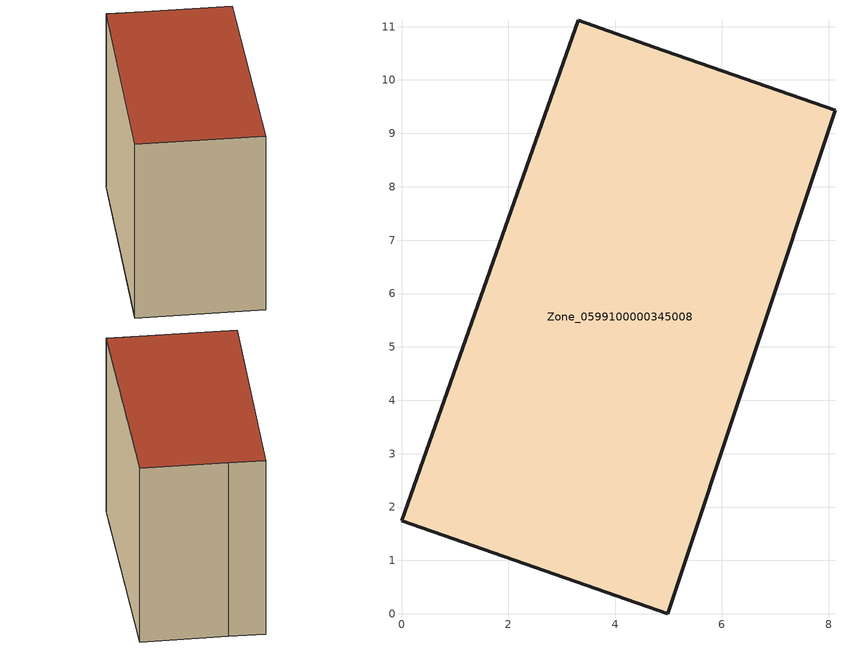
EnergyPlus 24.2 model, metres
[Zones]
Zone_0599100000345008
 floor ground (C_G): 0,1.74 3.31,11.12 4.73,10.61 8.12,9.43 4.99,0 z0
 wall outside (C_F): 3.31,11.12 0,1.74 4.99,0 8.12,9.43 4.73,10.61 3.31,11.12 z0:8.21
 roof outside (C_R): 0,1.74 4.99,0 8.12,9.43 4.73,10.61 3.31,11.12 z8.21
[BUILDING]
Pand.0599100000345008: North Axis=0; Terrain=City; Loads Convergence Tolerance Value=0.04; Temperature Convergence Tolerance Value=0.4; Solar Distribution=FullExterior; Maximum Number of Warmup Days=25; Minimum Number of Warmup Days=1
[Site:Location]
Rotterdam.The.Hague.AP_ZH_NLD Design_Conditions: Latitude=51.96; Longitude=4.45; Time Zone=1; Elevation=-4.5
[SITE:GROUNDTEMPERATURE:BUILDINGSURFACE]
18, 18, 18, 18, 18, 18, 18, 18, 18, 18, 18, 18
[MATERIAL] Thermal Absorptance=0.9; Solar Absorptance=0.7; Visible Absorptance=0.7
Name | Roughness | Thickness | Conductivity | Density | Specific Heat
G.TI.1992-2005 | MediumSmooth | 0.15 | 0.06 | 540 | 1210
F.TI.1992-2005 | Rough | 0.3 | 0.12 | 1920 | 840
R.TI.1992-2005 | MediumRough | 0.2 | 0.08 | 1500 | 1000
[CONSTRUCTION]
C_G: G.TI.1992-2005
C_F: F.TI.1992-2005
C_R: R.TI.1992-2005
[ZONE]
Zone_0599100000345008: Type=1; Multiplier=1; Ceiling Height=Autocalculate; Volume=Autocalculate; Floor Area=autocalculate; Part of Total Floor Area=Yes
[ZONEINFILTRATION:DESIGNFLOWRATE]
Infil_Zone_0599100000345008: Zone or ZoneList or Space or SpaceList=Zone_0599100000345008; Schedule=AlwaysOn; Design Flow Rate Calculation Method=Flow/Area; Flow Rate per Floor Area=0.0015; Constant Term Coefficient=1; Temperature Term Coefficient=0; Velocity Term Coefficient=0; Velocity Squared Term Coefficient=0
[HVACTEMPLATE:ZONE:IDEALLOADSAIRSYSTEM]
Zone_0599100000345008: Maximum Heating Supply Air Temperature=50; Minimum Cooling Supply Air Temperature=13; Maximum Heating Supply Air Humidity Ratio=0.0156; Minimum Cooling Supply Air Humidity Ratio=0.0077; Heating Limit=NoLimit; Cooling Limit=NoLimit; Dehumidification Control Type=ConstantSensibleHeatRatio; Cooling Sensible Heat Ratio=0.7; Dehumidification Setpoint=60; Humidification Control Type=None; Humidification Setpoint=30; Outdoor Air Method=None; Outdoor Air Flow Rate per Person=0.00944; Outdoor Air Flow Rate per Zone Floor Area=0; Outdoor Air Flow Rate per Zone=0; Demand Controlled Ventilation Type=None; Outdoor Air Economizer Type=NoEconomizer; Heat Recovery Type=None; Sensible Heat Recovery Effectiveness=0.7; Latent Heat Recovery Effectiveness=0.65
[ZONECONTROL:THERMOSTAT]
ThermostatControl_Zone_0599100000345008: Zone or ZoneList=Zone_0599100000345008; Control Type Schedule=DualSetpointControlType; Control 1=Thermostat_Zone_0599100000345008; Temperature Difference Between Cutout And Setpoint=0
[THERMOSTATSETPOINT:DUALSETPOINT]
Thermostat_Zone_0599100000345008: Heating Setpoint Temperature Schedule=HeatingSetpoint_Zone_0599100000345008; Cooling Setpoint Temperature Schedule=CoolingSetpoint_Zone_0599100000345008
[SCHEDULE:COMPACT]
HeatingSetpoint_Zone_0599100000345008: Through: 12/31, For: AllDays, Until: 24:00, 21
CoolingSetpoint_Zone_0599100000345008: Through: 12/31, For: AllDays, Until: 24:00, 24
DualSetpointControlType: Through: 12/31, For: AllDays, Until: 24:00, 4
AlwaysOn: Through: 12/31, For: AllDays, Until: 24:00, 1
